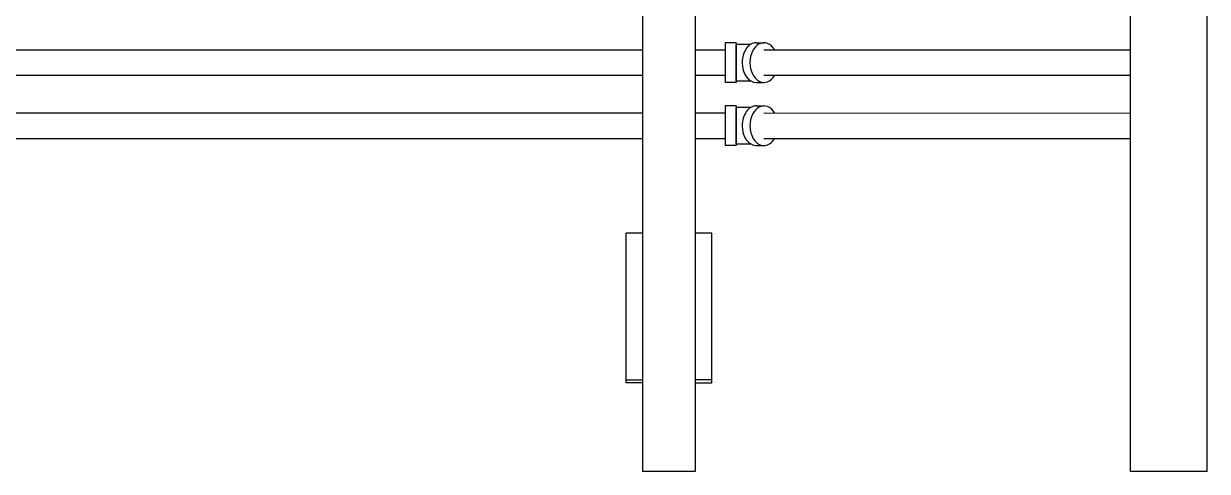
# Model space of a CAD drawing. Header units: metres. Extents: x 0 to 63075, y 0 to 44550.
# Drawn here: x 54883.6 to 55221.4, y 36398.7 to 36526.5 of the extents above; entities that cross this region are included whole.
import ezdxf

# ---------------------------------------------------------------- set-up
doc = ezdxf.new("R2010")
doc.units = ezdxf.units.M
doc.header["$LTSCALE"] = 75
for name, color, linetype in [('GSB', 7, 'Continuous'), ('ML6', 1, 'Continuous'), ('SL1', 8, 'Continuous')]:
    doc.layers.add(name, color=color, linetype=linetype)

# ---------------------------------------------------------------- blocks, each defined once
blk = doc.blocks.new('A$C6bae614f')
at = {"layer": 'SL1'}
for p, q in [((381746.5, 17204), (381746.5, 18449.7)), ((381892.5, 17204), (381892.5, 18356.6)), ((380819.5, 18318.5), (380819.5, 17204)), ((380919.5, 18318.5), (380919.5, 17204)), ((380976.6, 18018.7), (380976.6, 17981)), ((380997.3, 18018.7), (380976.6, 18018.7)), ((380997.3, 18018.7), (380997.3, 17981)), ((381035.3, 18018.7), (381049.9, 18018.7)), ((375619.5, 18005.3), (380819.5, 18005.2)), ((380919.5, 18005.2), (380976.6, 18005.2)), ((380997.3, 17981), (380997.3, 18015.6)), ((381024.6, 18015.6), (380997.3, 18015.6)), ((381049.9, 18005.2), (381746.5, 18005.1)), ((380976.6, 17981), (380976.6, 17943.3)), ((380997.3, 17946.5), (380997.3, 17981)), ((380997.3, 17981), (380997.3, 17943.3)), ((375619.5, 17957.1), (380819.5, 17956.9)), ((380919.5, 17956.9), (380976.6, 17956.9)), ((381049.9, 17956.9), (381746.5, 17956.9)), ((380997.3, 17943.3), (380976.6, 17943.3)), ((380997.3, 17946.5), (381024.6, 17946.5)), ((381035.3, 17943.3), (381049.9, 17943.3)), ((375619.5, 17885.3), (380819.5, 17885.2)), ((380919.5, 17885.2), (380976.6, 17885.2)), ((380976.6, 17898.7), (380976.6, 17861)), ((380997.3, 17898.7), (380976.6, 17898.7)), ((380997.3, 17898.7), (380997.3, 17861)), ((380997.3, 17861), (380997.3, 17895.6)), ((381024.6, 17895.6), (380997.3, 17895.6)), ((381035.3, 17898.7), (381049.9, 17898.7)), ((381049.9, 17885.2), (381746.5, 17885.1)), ((380976.6, 17861), (380976.6, 17823.3)), ((380997.3, 17861), (380997.2, 17823.3)), ((380997.3, 17826.5), (380997.3, 17861)), ((375619.5, 17837.1), (380819.5, 17836.9)), ((380919.5, 17836.9), (380976.6, 17836.9)), ((381049.9, 17836.9), (381746.5, 17836.9)), ((380997.2, 17823.3), (380976.6, 17823.3)), ((380997.3, 17826.5), (381024.6, 17826.5)), ((381035.3, 17823.3), (381049.9, 17823.3)), ((380819.5, 17656.9), (380788.3, 17656.9)), ((380788.3, 17372.4), (380788.3, 17656.9)), ((380950.7, 17656.9), (380919.5, 17656.9)), ((380950.7, 17372.4), (380950.7, 17656.9)), ((380788.3, 17378), (380819.5, 17378)), ((380819.5, 17372.4), (380788.3, 17372.4)), ((380950.7, 17378), (380919.5, 17378)), ((380919.5, 17372.4), (380950.7, 17372.4)), ((380919.5, 17204), (380819.5, 17204)), ((381892.5, 17204), (381746.5, 17204))]:
    blk.add_line(p, q, dxfattribs=at)
for centre, major_axis, start_param, end_param in [((381035.3, 17981), (0, 37.7), 0, 1.570804), ((381049.9, 17981), (0, 37.7), 5.406537, 7.853989), ((381035.3, 17981), (0, -37.7), 4.712396, 6.283185), ((381049.9, 17981), (0, -37.7), 4.712396, 7.159834), ((381035.3, 17861), (0, 37.7), 0, 1.570804), ((381049.9, 17861), (0, 37.7), 5.406537, 7.853989), ((381035.3, 17861), (0, -37.7), 4.712396, 6.283185), ((381049.9, 17861), (0, -37.7), 4.712396, 7.159834)]:
    blk.add_ellipse(centre, major_axis=major_axis, ratio=0.707106, start_param=start_param, end_param=end_param, dxfattribs=at)
blk = doc.blocks.new('zw$15D4')
at = {"layer": 'ML6', "xscale": 0.2502808837766805, "yscale": 0.2502808837766805, "zscale": 0.2502808837766805}
blk.add_blockref('A$C6bae614f', (-85544.74, -3177.34), dxfattribs=at)

msp = doc.modelspace()

# ---------------------------------------------------------------- block references
at = {"layer": 'GSB', "xscale": 0.6000000000000068, "yscale": 0.6000000000000068, "zscale": 0.6000000000000068}
msp.add_blockref('zw$15D4', (49200, 35721.63), dxfattribs=at)

doc.saveas('drawing.dxf')
